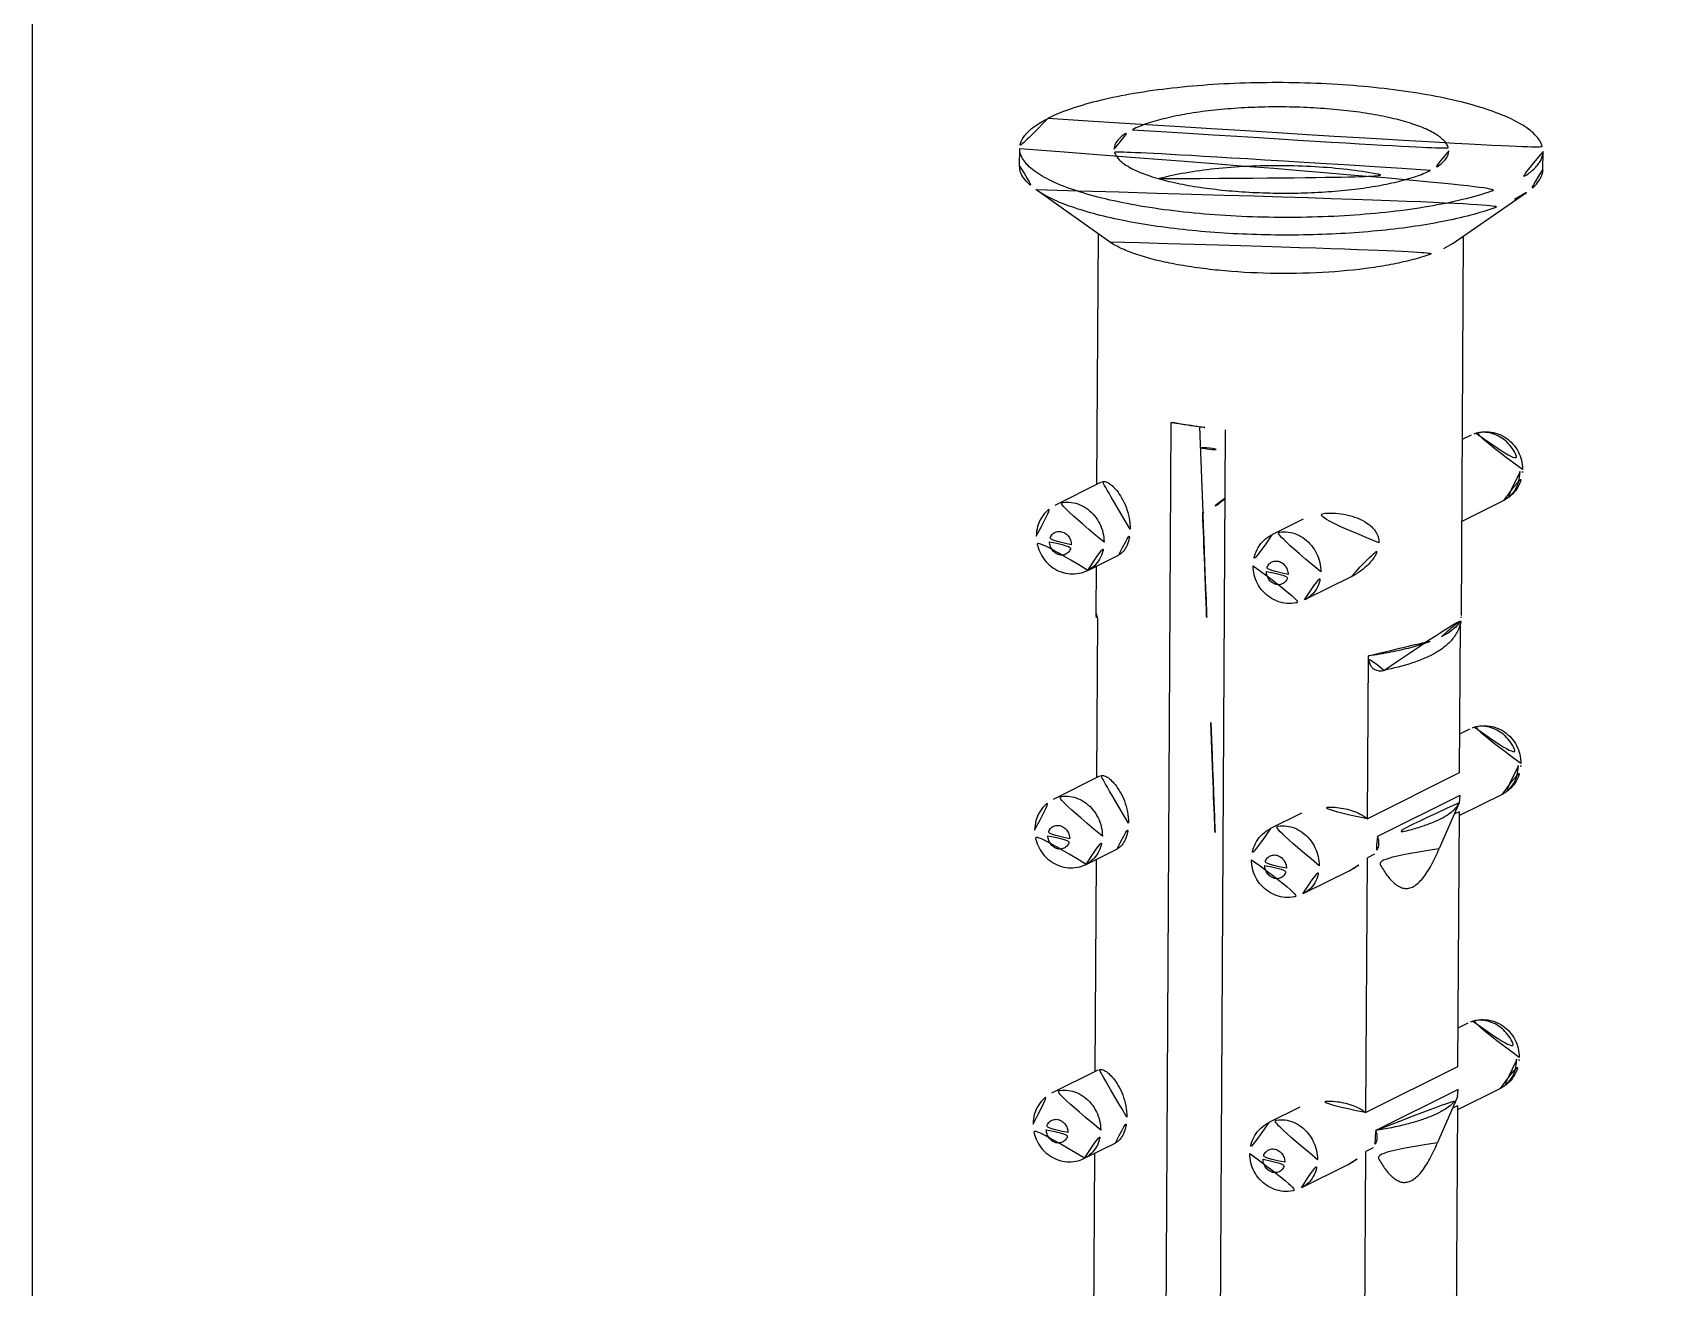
# Model space of a CAD drawing. Extents: x 16296675204 to 16296683393, y -37409618576 to -37409617244.
# Drawn here: x 16296675477.9 to 16296675504.55, y -37409618179.35 to -37409618158.72 of the extents above; entities that cross this region are included whole.
import ezdxf

# ---------------------------------------------------------------- set-up
doc = ezdxf.new("R2010")
doc.units = 0
doc.header["$LTSCALE"] = 10
doc.header["$MEASUREMENT"] = 0
doc.layers.get('0').update_dxf_attribs({"linetype": 'CONTINUOUS'})
doc.layers.add('02___PRT_ALL_AXES', color=7, linetype='CONTINUOUS')

msp = doc.modelspace()

# ---------------------------------------------------------------- linework, layer by layer
at = {"color": 7, "linetype": 'Continuous'}
for p, q in [((16296675496.44652, -37409618194.410088), (16296675496.611059, -37409618165.132957)), ((16296675497.075661, -37409618165.207573), (16296675497.12871, -37409618166.611954)), ((16296675497.33736, -37409618194.531776), (16296675497.50189, -37409618165.254646)), ((16296675495.379169, -37409618168.273567), (16296675495.39867, -37409618168.362762)), ((16296675501.37907, -37409618168.308006), (16296675501.37907, -37409618168.307281)), ((16296675501.35638, -37409618171.263313), (16296675500.00053, -37409618171.941048)), ((16296675501.35638, -37409618171.263313), (16296675501.34165, -37409618171.38694)), ((16296675501.341669, -37409618171.386772), (16296675501.016491, -37409618172.138153)), ((16296675501.34094, -37409618171.533913), (16296675501.26062, -37409618171.574051)), ((16296675499.95459, -37409618172.226883), (16296675499.834209, -37409618172.287064)), ((16296675501.329229, -37409618176.094528), (16296675499.973379, -37409618176.772247)), ((16296675501.314501, -37409618176.218147), (16296675501.329229, -37409618176.094528)), ((16296675501.31452, -37409618176.217979), (16296675500.98934, -37409618176.96936)), ((16296675501.313789, -37409618176.365112), (16296675501.233471, -37409618176.405258)), ((16296675499.927441, -37409618177.05809), (16296675499.80706, -37409618177.118263))]:
    msp.add_line(p, q, dxfattribs=at)
msp.add_lwpolyline([(16296675531.21262, -37409618201.218651), (16296675477.89625, -37409618201.218651), (16296675477.89625, -37409618118.878937), (16296675531.21262, -37409618118.878937)], close=True)
for centre, radius, start, end in [((16296675501.73842, -37409618165.744438), 0.447859, 105.0907784, 116.5407124), ((16296675501.70854, -37409618165.95005), 0.632541, 359.6900716, 3.3253834), ((16296675501.78027, -37409618165.903633), 0.604471, 354.7316924, 359.6765207), ((16296675501.177629, -37409618168.306084), 0.201441, 350.7530369, 359.4483311), ((16296677473.546989, -37409618093.788208), 1977.757652, 182.210250721, 182.346745411), ((16296675501.711269, -37409618170.575653), 0.447859, 105.0907784, 116.5407124), ((16296675501.681391, -37409618170.781258), 0.632541, 359.6900716, 3.3253834), ((16296675501.75312, -37409618170.73484), 0.604471, 354.7316924, 359.6765207), ((16296675501.68412, -37409618175.40686), 0.447859, 105.0907784, 116.5407124), ((16296675501.65424, -37409618175.612473), 0.632541, 359.6900716, 3.3253834), ((16296675501.725969, -37409618175.566048), 0.604471, 354.7316924, 359.6765207)]:
    msp.add_arc(centre, radius, start, end, dxfattribs=at)
for points, knots in [([(16296675495.972231, -37409618160.322456), (16296675496.05011, -37409618160.283524), (16296675496.22958, -37409618160.212807), (16296675496.53162, -37409618160.128342), (16296675496.88558, -37409618160.057701), (16296675497.28178, -37409618160.002991), (16296675497.709499, -37409618159.965874), (16296675498.15691, -37409618159.947411), (16296675498.61166, -37409618159.948189), (16296675499.061159, -37409618159.968193), (16296675499.493, -37409618160.006798), (16296675499.895241, -37409618160.062912), (16296675500.256941, -37409618160.134827), (16296675500.568199, -37409618160.220467), (16296675500.79027, -37409618160.305168), (16296675500.93433, -37409618160.380241), (16296675501.01897, -37409618160.43528), (16296675501.085951, -37409618160.492027), (16296675501.134911, -37409618160.550453), (16296675501.165199, -37409618160.61068), (16296675501.172079, -37409618160.652657), (16296675501.171961, -37409618160.672623)], [0, 0, 0, 0, 0.047875552, 0.105682441, 0.172286466, 0.246166262, 0.32549361, 0.408250515, 0.492298473, 0.575455552, 0.655569983, 0.730594545, 0.798663888, 0.858182694, 0.907945264, 0.92896365, 0.947396828, 0.963346738, 0.977068785, 0.989033275, 1, 1, 1, 1]), ([(16296675495.672079, -37409618160.641609), (16296675495.672239, -37409618160.61322), (16296675495.688129, -37409618160.551308), (16296675495.75083, -37409618160.468102), (16296675495.848089, -37409618160.389748), (16296675495.927521, -37409618160.344803), (16296675495.972231, -37409618160.322456)], [0, 0, 0, 0, 0.186145526, 0.403764732, 0.672393075, 1, 1, 1, 1]), ([(16296675500.87182, -37409618160.991783), (16296675500.79393, -37409618161.030701), (16296675500.61446, -37409618161.101418), (16296675500.31242, -37409618161.185883), (16296675499.95846, -37409618161.256523), (16296675499.56226, -37409618161.311234), (16296675499.13455, -37409618161.348373), (16296675498.68713, -37409618161.366814), (16296675498.23238, -37409618161.366043), (16296675497.782881, -37409618161.346039), (16296675497.35104, -37409618161.307426), (16296675496.948799, -37409618161.251312), (16296675496.587111, -37409618161.179398), (16296675496.275841, -37409618161.093758), (16296675496.05377, -37409618161.009064), (16296675495.909719, -37409618160.933983), (16296675495.825081, -37409618160.878937), (16296675495.758089, -37409618160.822197), (16296675495.709129, -37409618160.763779), (16296675495.678841, -37409618160.703537), (16296675495.671961, -37409618160.66156), (16296675495.672079, -37409618160.641609)], [0, 0, 0, 0, 0.047875552, 0.105682441, 0.172286466, 0.246166262, 0.32549361, 0.408250515, 0.492298473, 0.575455552, 0.655569983, 0.730594545, 0.798663888, 0.858182694, 0.907945264, 0.92896365, 0.947396828, 0.963346738, 0.977068785, 0.989033275, 1, 1, 1, 1]), ([(16296675501.171961, -37409618160.672623), (16296675501.171801, -37409618160.700996), (16296675501.15591, -37409618160.762917), (16296675501.09321, -37409618160.846123), (16296675500.995951, -37409618160.924477), (16296675500.916519, -37409618160.969429), (16296675500.87182, -37409618160.991783)], [0, 0, 0, 0, 0.186145526, 0.403764732, 0.672393075, 1, 1, 1, 1]), ([(16296675496.41432, -37409618161.127296), (16296675496.553869, -37409618161.089851), (16296675496.856791, -37409618161.026047), (16296675497.340389, -37409618160.960648), (16296675497.86828, -37409618160.921463), (16296675498.41873, -37409618160.91021), (16296675498.96909, -37409618160.927437), (16296675499.49674, -37409618160.972389), (16296675499.97994, -37409618161.043053), (16296675500.28244, -37409618161.110153), (16296675500.421749, -37409618161.149117)], [0, 0, 0, 0, 0.10723184, 0.229384911, 0.361946773, 0.499860382, 0.637792109, 0.770408355, 0.892646223, 1, 1, 1, 1]), ([(16296675496.611059, -37409618165.132957), (16296675496.75239, -37409618165.160744), (16296675497.048531, -37409618165.208801), (16296675497.346701, -37409618165.241287), (16296675497.50189, -37409618165.254646)], [0, 0, 0, 0, 0.480442195, 1, 1, 1, 1]), ([(16296675502.384729, -37409618165.907043), (16296675502.385019, -37409618165.856438), (16296675502.372829, -37409618165.754593), (16296675502.31847, -37409618165.611061), (16296675502.231371, -37409618165.484596), (16296675502.11659, -37409618165.383049), (16296675501.98056, -37409618165.313301), (16296675501.831499, -37409618165.280792), (16296675501.67947, -37409618165.28878), (16296675501.583111, -37409618165.321373), (16296675501.5383, -37409618165.343773)], [0, 0, 0, 0, 0.125412163, 0.251172451, 0.376846193, 0.502210914, 0.627115299, 0.751613101, 0.875868664, 1, 1, 1, 1]), ([(16296675501.62182, -37409618165.312027), (16296675501.660971, -37409618165.301468), (16296675501.74362, -37409618165.290779), (16296675501.869129, -37409618165.307114), (16296675501.99087, -37409618165.354248), (16296675502.14052, -37409618165.455109), (16296675502.2848, -37409618165.639687), (16296675502.334721, -37409618165.821899), (16296675502.340019, -37409618165.913353)], [0, 0, 0, 0, 0.114836293, 0.232872755, 0.355002748, 0.481207114, 0.740522847, 1, 1, 1, 1]), ([(16296675502.074841, -37409618166.417137), (16296675502.117559, -37409618166.395782), (16296675502.197809, -37409618166.341537), (16296675502.29291, -37409618166.232048), (16296675502.35743, -37409618166.101913), (16296675502.377769, -37409618166.006989), (16296675502.382191, -37409618165.959129)], [0, 0, 0, 0, 0.24938222, 0.499005027, 0.74905058, 1, 1, 1, 1]), ([(16296675502.34107, -37409618165.953468), (16296675502.340799, -37409618166.002678), (16296675502.328831, -37409618166.099693), (16296675502.275459, -37409618166.233398), (16296675502.19006, -37409618166.343964), (16296675502.114861, -37409618166.397118), (16296675502.074829, -37409618166.417137)], [0, 0, 0, 0, 0.26305497, 0.516337838, 0.760764768, 1, 1, 1, 1]), ([(16296675494.39415, -37409618167.00209), (16296675494.39444, -37409618166.949677), (16296675494.40867, -37409618166.844597), (16296675494.47093, -37409618166.6987), (16296675494.570511, -37409618166.575546), (16296675494.65748, -37409618166.515259), (16296675494.704041, -37409618166.491989)], [0, 0, 0, 0, 0.250995241, 0.50113091, 0.750689667, 1, 1, 1, 1]), ([(16296675495.506809, -37409618167.101692), (16296675495.507099, -37409618167.050323), (16296675495.49489, -37409618166.94622), (16296675495.44158, -37409618166.798302), (16296675495.356569, -37409618166.665848), (16296675495.245461, -37409618166.557747), (16296675495.1154, -37409618166.481323), (16296675494.97484, -37409618166.442093), (16296675494.83337, -37409618166.443321), (16296675494.744551, -37409618166.471741), (16296675494.704041, -37409618166.491997)], [0, 0, 0, 0, 0.129451959, 0.261224906, 0.393027892, 0.522644409, 0.648310085, 0.769235401, 0.885888901, 1, 1, 1, 1]), ([(16296675497.12871, -37409618166.611954), (16296675497.13962, -37409618166.899887), (16296675497.183331, -37409618168.051453), (16296675497.227421, -37409618169.202988), (16296675497.260839, -37409618170.066566)], [0, 0, 0, 0, 0.250045396, 1, 1, 1, 1]), ([(16296675495.24057, -37409618167.565361), (16296675495.19577, -37409618167.587761), (16296675495.0994, -37409618167.620354), (16296675494.947359, -37409618167.628342), (16296675494.79829, -37409618167.595818), (16296675494.662239, -37409618167.526047), (16296675494.54747, -37409618167.424492), (16296675494.46039, -37409618167.298027), (16296675494.40604, -37409618167.15451), (16296675494.39386, -37409618167.052689), (16296675494.39415, -37409618167.00209)], [0, 0, 0, 0, 0.124126653, 0.248392657, 0.372910641, 0.497833568, 0.623206885, 0.748876612, 0.874606125, 1, 1, 1, 1]), ([(16296675494.96876, -37409618167.143837), (16296675494.968901, -37409618167.118202), (16296675494.95961, -37409618167.066147), (16296675494.921181, -37409618166.997833), (16296675494.863331, -37409618166.946983), (16296675494.793711, -37409618166.921463), (16296675494.72224, -37409618166.926392), (16296675494.66116, -37409618166.962349), (16296675494.6213, -37409618167.022507), (16296675494.61256, -37409618167.070686), (16296675494.612419, -37409618167.095169)], [0, 0, 0, 0, 0.13222119, 0.266287333, 0.39709956, 0.521213518, 0.638907507, 0.754510424, 0.873783701, 1, 1, 1, 1]), ([(16296675498.26738, -37409618166.978767), (16296675498.220819, -37409618167.002037), (16296675498.13386, -37409618167.062332), (16296675498.034269, -37409618167.185471), (16296675497.97201, -37409618167.331383), (16296675497.957781, -37409618167.436462), (16296675497.957491, -37409618167.488869)], [0, 0, 0, 0, 0.249297278, 0.498857891, 0.749003889, 1, 1, 1, 1]), ([(16296675499.07015, -37409618167.58847), (16296675499.07044, -37409618167.537086), (16296675499.058229, -37409618167.432999), (16296675499.004919, -37409618167.28508), (16296675498.91991, -37409618167.152634), (16296675498.8088, -37409618167.044533), (16296675498.67874, -37409618166.968102), (16296675498.538179, -37409618166.928871), (16296675498.396709, -37409618166.930099), (16296675498.30789, -37409618166.958519), (16296675498.26738, -37409618166.978783)], [0, 0, 0, 0, 0.129451958, 0.261224906, 0.393027891, 0.522644409, 0.648310085, 0.769235401, 0.885888901, 1, 1, 1, 1]), ([(16296675494.612419, -37409618167.095169), (16296675494.61228, -37409618167.120811), (16296675494.621571, -37409618167.172867), (16296675494.65999, -37409618167.241188), (16296675494.71785, -37409618167.29203), (16296675494.78747, -37409618167.317558), (16296675494.85894, -37409618167.312622), (16296675494.920019, -37409618167.276657), (16296675494.959881, -37409618167.216499), (16296675494.96862, -37409618167.168327), (16296675494.96876, -37409618167.143837)], [0, 0, 0, 0, 0.13221819, 0.266285748, 0.397098632, 0.521213565, 0.638908393, 0.75451196, 0.873786294, 1, 1, 1, 1]), ([(16296675495.24057, -37409618167.565353), (16296675495.2806, -37409618167.545341), (16296675495.355789, -37409618167.49218), (16296675495.4412, -37409618167.381607), (16296675495.49456, -37409618167.247902), (16296675495.506531, -37409618167.150902), (16296675495.506809, -37409618167.101692)], [0, 0, 0, 0, 0.239235232, 0.483662162, 0.73694503, 1, 1, 1, 1]), ([(16296675497.957491, -37409618167.488869), (16296675497.957199, -37409618167.539467), (16296675497.969391, -37409618167.641319), (16296675498.02375, -37409618167.784851), (16296675498.110849, -37409618167.911324), (16296675498.22562, -37409618168.012863), (16296675498.36166, -37409618168.082611), (16296675498.51071, -37409618168.11512), (16296675498.662741, -37409618168.107132), (16296675498.759109, -37409618168.074539), (16296675498.803909, -37409618168.052139)], [0, 0, 0, 0, 0.125412162, 0.251172451, 0.376846193, 0.502210914, 0.627115299, 0.751613101, 0.875868664, 1, 1, 1, 1]), ([(16296675498.17576, -37409618167.581947), (16296675498.175619, -37409618167.60759), (16296675498.18491, -37409618167.659653), (16296675498.22333, -37409618167.727966), (16296675498.281191, -37409618167.778809), (16296675498.350809, -37409618167.804337), (16296675498.422279, -37409618167.7994), (16296675498.48336, -37409618167.763443), (16296675498.52322, -37409618167.703278), (16296675498.53196, -37409618167.655113), (16296675498.532089, -37409618167.630623)], [0, 0, 0, 0, 0.132218383, 0.26628557, 0.397098539, 0.521213399, 0.638908307, 0.754511804, 0.873786469, 1, 1, 1, 1]), ([(16296675498.532089, -37409618167.630623), (16296675498.53224, -37409618167.60498), (16296675498.522949, -37409618167.552933), (16296675498.48452, -37409618167.484596), (16296675498.42667, -37409618167.433762), (16296675498.35705, -37409618167.408234), (16296675498.28558, -37409618167.41317), (16296675498.224501, -37409618167.449127), (16296675498.184641, -37409618167.509293), (16296675498.1759, -37409618167.557457), (16296675498.17576, -37409618167.581947)], [0, 0, 0, 0, 0.132221257, 0.26628734, 0.397099522, 0.521213448, 0.638907473, 0.75451043, 0.873783761, 1, 1, 1, 1]), ([(16296675498.803909, -37409618168.052132), (16296675498.843941, -37409618168.03212), (16296675498.91913, -37409618167.978958), (16296675499.004539, -37409618167.868393), (16296675499.057899, -37409618167.73468), (16296675499.06987, -37409618167.637672), (16296675499.07015, -37409618167.58847)], [0, 0, 0, 0, 0.239235232, 0.483662162, 0.73694503, 1, 1, 1, 1]), ([(16296675495.379169, -37409618168.273567), (16296675495.379101, -37409618168.286057), (16296675495.380421, -37409618168.335648), (16296675495.388281, -37409618168.385033), (16296675495.39752, -37409618168.420937)], [0, 0, 0, 0, 0.252143014, 1, 1, 1, 1]), ([(16296675500.105671, -37409618169.209267), (16296675500.264021, -37409618169.176758), (16296675500.490629, -37409618169.120163), (16296675500.77072, -37409618169.015968), (16296675500.95046, -37409618168.92881), (16296675501.08404, -37409618168.840599), (16296675501.17837, -37409618168.757797), (16296675501.242491, -37409618168.686523), (16296675501.298161, -37409618168.605232), (16296675501.34267, -37409618168.514076), (16296675501.371969, -37409618168.413673), (16296675501.37887, -37409618168.343163), (16296675501.37907, -37409618168.307281)], [0, 0, 0, 0, 0.288312346, 0.415172977, 0.532420101, 0.643891525, 0.699359369, 0.755882774, 0.814419349, 0.874526973, 0.936014721, 1, 1, 1, 1]), ([(16296675501.05163, -37409618168.65551), (16296675501.09659, -37409618168.633034), (16296675501.177259, -37409618168.587799), (16296675501.278179, -37409618168.509972), (16296675501.34738, -37409618168.428391), (16296675501.37175, -37409618168.367401), (16296675501.376459, -37409618168.338448)], [0, 0, 0, 0, 0.321918083, 0.590635956, 0.812163078, 1, 1, 1, 1]), ([(16296675499.85284, -37409618168.971237), (16296675499.975149, -37409618168.954109), (16296675500.20713, -37409618168.916153), (16296675500.53187, -37409618168.843781), (16296675500.811081, -37409618168.760201), (16296675500.978069, -37409618168.692284), (16296675501.05163, -37409618168.65551)], [0, 0, 0, 0, 0.297801306, 0.56655152, 0.801708571, 1, 1, 1, 1]), ([(16296675500.105631, -37409618169.20929), (16296675500.079069, -37409618169.21476), (16296675500.03804, -37409618169.218933), (16296675499.98428, -37409618169.209267), (16296675499.945169, -37409618169.191978), (16296675499.90871, -37409618169.161423), (16296675499.87784, -37409618169.114304), (16296675499.85685, -37409618169.048973), (16296675499.85269, -37409618168.998749), (16296675499.85284, -37409618168.971237)], [0, 0, 0, 0, 0.1974708, 0.29464256, 0.394971035, 0.505331411, 0.636214856, 0.799643005, 1, 1, 1, 1]), ([(16296675502.35758, -37409618170.738251), (16296675502.357861, -37409618170.687637), (16296675502.34568, -37409618170.5858), (16296675502.291321, -37409618170.442268), (16296675502.20422, -37409618170.315804), (16296675502.089439, -37409618170.214256), (16296675501.953409, -37409618170.144508), (16296675501.80435, -37409618170.112), (16296675501.652321, -37409618170.119987), (16296675501.55596, -37409618170.15258), (16296675501.51115, -37409618170.17498)], [0, 0, 0, 0, 0.125412163, 0.251172451, 0.376846193, 0.502210914, 0.627115299, 0.751613101, 0.875868664, 1, 1, 1, 1]), ([(16296675501.594669, -37409618170.143227), (16296675501.63382, -37409618170.132683), (16296675501.716471, -37409618170.121986), (16296675501.84198, -37409618170.138313), (16296675501.96372, -37409618170.185463), (16296675502.113371, -37409618170.286324), (16296675502.257641, -37409618170.470886), (16296675502.30757, -37409618170.653107), (16296675502.31286, -37409618170.744568)], [0, 0, 0, 0, 0.114836293, 0.232872755, 0.355002748, 0.481207114, 0.740522847, 1, 1, 1, 1]), ([(16296675502.313919, -37409618170.784683), (16296675502.313641, -37409618170.833893), (16296675502.30168, -37409618170.930893), (16296675502.24831, -37409618171.064613), (16296675502.16291, -37409618171.175171), (16296675502.087709, -37409618171.228333), (16296675502.04768, -37409618171.248337)], [0, 0, 0, 0, 0.26305497, 0.516337838, 0.760764768, 1, 1, 1, 1]), ([(16296675502.047689, -37409618171.248352), (16296675502.09041, -37409618171.226997), (16296675502.17066, -37409618171.172737), (16296675502.265751, -37409618171.063263), (16296675502.33028, -37409618170.933128), (16296675502.35062, -37409618170.838203), (16296675502.35504, -37409618170.790337)], [0, 0, 0, 0, 0.24938222, 0.499005027, 0.74905058, 1, 1, 1, 1]), ([(16296675494.366989, -37409618171.833298), (16296675494.36729, -37409618171.780899), (16296675494.381519, -37409618171.675797), (16296675494.443781, -37409618171.529907), (16296675494.54336, -37409618171.406769), (16296675494.630329, -37409618171.346474), (16296675494.676889, -37409618171.323196)], [0, 0, 0, 0, 0.250995241, 0.50113091, 0.750689667, 1, 1, 1, 1]), ([(16296675495.47966, -37409618171.932899), (16296675495.47995, -37409618171.881531), (16296675495.467739, -37409618171.777443), (16296675495.414431, -37409618171.629509), (16296675495.32942, -37409618171.497063), (16296675495.218309, -37409618171.388962), (16296675495.088249, -37409618171.312538), (16296675494.947689, -37409618171.273308), (16296675494.806219, -37409618171.274544), (16296675494.7174, -37409618171.302963), (16296675494.676889, -37409618171.323196)], [0, 0, 0, 0, 0.129451959, 0.261224906, 0.393027892, 0.522644409, 0.648310085, 0.769235401, 0.885888901, 1, 1, 1, 1]), ([(16296675501.341579, -37409618171.386932), (16296675501.32835, -37409618171.41748), (16296675501.28553, -37409618171.479279), (16296675501.192169, -37409618171.55999), (16296675501.065941, -37409618171.637039), (16296675500.907869, -37409618171.709846), (16296675500.719419, -37409618171.777733), (16296675500.415979, -37409618171.864647), (16296675500.17161, -37409618171.913193), (16296675500.00053, -37409618171.941048)], [0, 0, 0, 0, 0.067093248, 0.148631885, 0.247367668, 0.364164632, 0.498855896, 0.650665362, 1, 1, 1, 1]), ([(16296675495.213421, -37409618172.396568), (16296675495.168619, -37409618172.418968), (16296675495.07225, -37409618172.451561), (16296675494.92021, -37409618172.459549), (16296675494.771139, -37409618172.427032), (16296675494.63509, -37409618172.357262), (16296675494.520321, -37409618172.255707), (16296675494.433241, -37409618172.129227), (16296675494.378889, -37409618171.985733), (16296675494.366711, -37409618171.883904), (16296675494.366989, -37409618171.833298)], [0, 0, 0, 0, 0.124126653, 0.248392657, 0.372910641, 0.497833568, 0.623206885, 0.748876612, 0.874606125, 1, 1, 1, 1]), ([(16296675494.941601, -37409618171.97506), (16296675494.94175, -37409618171.949417), (16296675494.932461, -37409618171.897346), (16296675494.89403, -37409618171.829041), (16296675494.83618, -37409618171.778198), (16296675494.76656, -37409618171.752663), (16296675494.695089, -37409618171.757599), (16296675494.63401, -37409618171.793556), (16296675494.594139, -37409618171.853722), (16296675494.585409, -37409618171.901901), (16296675494.58527, -37409618171.926376)], [0, 0, 0, 0, 0.13222119, 0.266287333, 0.39709956, 0.521213518, 0.638907507, 0.754510424, 0.873783701, 1, 1, 1, 1]), ([(16296675498.240231, -37409618171.809967), (16296675498.19367, -37409618171.833237), (16296675498.106701, -37409618171.893539), (16296675498.00712, -37409618172.016693), (16296675497.944851, -37409618172.162582), (16296675497.93063, -37409618172.267677), (16296675497.93033, -37409618172.320084)], [0, 0, 0, 0, 0.249297278, 0.498857891, 0.749003889, 1, 1, 1, 1]), ([(16296675499.042999, -37409618172.419678), (16296675499.04328, -37409618172.368309), (16296675499.03108, -37409618172.264214), (16296675498.97777, -37409618172.116287), (16296675498.892759, -37409618171.983833), (16296675498.781639, -37409618171.87574), (16296675498.65159, -37409618171.799316), (16296675498.511021, -37409618171.760094), (16296675498.36956, -37409618171.761307), (16296675498.280741, -37409618171.789726), (16296675498.240231, -37409618171.809982)], [0, 0, 0, 0, 0.129451958, 0.261224906, 0.393027891, 0.522644409, 0.648310085, 0.769235401, 0.885888901, 1, 1, 1, 1]), ([(16296675494.58527, -37409618171.926376), (16296675494.585131, -37409618171.952026), (16296675494.594419, -37409618172.004082), (16296675494.632839, -37409618172.072403), (16296675494.690701, -37409618172.123238), (16296675494.760309, -37409618172.148773), (16296675494.831791, -37409618172.143837), (16296675494.89287, -37409618172.107872), (16296675494.93273, -37409618172.047707), (16296675494.941469, -37409618171.999527), (16296675494.941601, -37409618171.97506)], [0, 0, 0, 0, 0.132221131, 0.266287173, 0.397099323, 0.521213199, 0.638907094, 0.754510036, 0.873782984, 1, 1, 1, 1]), ([(16296675495.213421, -37409618172.396568), (16296675495.25345, -37409618172.376549), (16296675495.32864, -37409618172.323387), (16296675495.414049, -37409618172.21283), (16296675495.467409, -37409618172.079109), (16296675495.47938, -37409618171.982109), (16296675495.47966, -37409618171.932899)], [0, 0, 0, 0, 0.239235232, 0.483662162, 0.73694503, 1, 1, 1, 1]), ([(16296675500.00053, -37409618171.941048), (16296675500.009741, -37409618171.960533), (16296675500.024469, -37409618172.003593), (16296675500.02725, -37409618172.076462), (16296675500.004021, -37409618172.154694), (16296675499.973129, -37409618172.203194), (16296675499.95459, -37409618172.226883)], [0, 0, 0, 0, 0.211627653, 0.441487896, 0.704516923, 1, 1, 1, 1]), ([(16296675501.014351, -37409618172.143112), (16296675500.97583, -37409618172.232193), (16296675500.915449, -37409618172.361023), (16296675500.822769, -37409618172.519478), (16296675500.75149, -37409618172.620483), (16296675500.676781, -37409618172.702522), (16296675500.598801, -37409618172.76133), (16296675500.51803, -37409618172.792923), (16296675500.43771, -37409618172.794159), (16296675500.36269, -37409618172.76889), (16296675500.29369, -37409618172.723808), (16296675500.229309, -37409618172.663712), (16296675500.14628, -37409618172.564957), (16296675500.052311, -37409618172.418869), (16296675499.98675, -37409618172.293098), (16296675499.95459, -37409618172.226883)], [0, 0, 0, 0, 0.173087809, 0.253248541, 0.327149648, 0.39319113, 0.450410232, 0.499910326, 0.545212741, 0.590633428, 0.638989322, 0.691185098, 0.747191114, 0.868708797, 1, 1, 1, 1]), ([(16296675497.93033, -37409618172.320084), (16296675497.93005, -37409618172.370682), (16296675497.94224, -37409618172.472527), (16296675497.996599, -37409618172.616058), (16296675498.0837, -37409618172.742523), (16296675498.198469, -37409618172.84407), (16296675498.334511, -37409618172.913818), (16296675498.483561, -37409618172.946327), (16296675498.63559, -37409618172.938339), (16296675498.73196, -37409618172.905746), (16296675498.77676, -37409618172.883347)], [0, 0, 0, 0, 0.125412163, 0.251172451, 0.376846193, 0.502210914, 0.627115299, 0.751613101, 0.875868664, 1, 1, 1, 1]), ([(16296675498.148609, -37409618172.413147), (16296675498.14847, -37409618172.438797), (16296675498.157761, -37409618172.49086), (16296675498.19618, -37409618172.559174), (16296675498.25404, -37409618172.610023), (16296675498.32365, -37409618172.635551), (16296675498.395121, -37409618172.630623), (16296675498.456209, -37409618172.59465), (16296675498.496071, -37409618172.534492), (16296675498.50481, -37409618172.486313), (16296675498.50494, -37409618172.461838)], [0, 0, 0, 0, 0.13222205, 0.266287787, 0.397099981, 0.521213768, 0.638907688, 0.75451057, 0.873783815, 1, 1, 1, 1]), ([(16296675498.50494, -37409618172.461838), (16296675498.505091, -37409618172.436203), (16296675498.4958, -37409618172.384132), (16296675498.457371, -37409618172.315819), (16296675498.399521, -37409618172.264977), (16296675498.329901, -37409618172.239441), (16296675498.25843, -37409618172.244377), (16296675498.19735, -37409618172.280342), (16296675498.15748, -37409618172.3405), (16296675498.14875, -37409618172.38868), (16296675498.148609, -37409618172.413147)], [0, 0, 0, 0, 0.132221257, 0.26628734, 0.397099522, 0.521213448, 0.638907473, 0.75451043, 0.873783761, 1, 1, 1, 1]), ([(16296675498.77676, -37409618172.883339), (16296675498.81679, -37409618172.863327), (16296675498.891979, -37409618172.810173), (16296675498.977381, -37409618172.699608), (16296675499.03075, -37409618172.565887), (16296675499.042721, -37409618172.468887), (16296675499.042999, -37409618172.419678)], [0, 0, 0, 0, 0.239235232, 0.483662162, 0.73694503, 1, 1, 1, 1]), ([(16296675502.330429, -37409618175.569473), (16296675502.330709, -37409618175.518852), (16296675502.318529, -37409618175.417023), (16296675502.26416, -37409618175.273483), (16296675502.177059, -37409618175.147011), (16296675502.06229, -37409618175.045471), (16296675501.92626, -37409618174.975723), (16296675501.777201, -37409618174.943207), (16296675501.62517, -37409618174.951202), (16296675501.528811, -37409618174.983803), (16296675501.483999, -37409618175.006187)], [0, 0, 0, 0, 0.125412163, 0.251172451, 0.376846193, 0.502210914, 0.627115299, 0.751613101, 0.875868664, 1, 1, 1, 1]), ([(16296675501.56752, -37409618174.974442), (16296675501.60667, -37409618174.96389), (16296675501.68932, -37409618174.953201), (16296675501.814831, -37409618174.969528), (16296675501.936569, -37409618175.01667), (16296675502.08622, -37409618175.117531), (16296675502.23049, -37409618175.302109), (16296675502.28042, -37409618175.484322), (16296675502.285709, -37409618175.575783)], [0, 0, 0, 0, 0.114836293, 0.232872755, 0.355002748, 0.481207114, 0.740522847, 1, 1, 1, 1]), ([(16296675502.28677, -37409618175.615891), (16296675502.286489, -37409618175.6651), (16296675502.274521, -37409618175.7621), (16296675502.221161, -37409618175.895821), (16296675502.135759, -37409618176.006378), (16296675502.06056, -37409618176.05954), (16296675502.020531, -37409618176.079559)], [0, 0, 0, 0, 0.26305497, 0.516337838, 0.760764768, 1, 1, 1, 1]), ([(16296675502.020531, -37409618176.079559), (16296675502.063259, -37409618176.058197), (16296675502.143511, -37409618176.00396), (16296675502.2386, -37409618175.89447), (16296675502.303129, -37409618175.764343), (16296675502.323469, -37409618175.669411), (16296675502.327881, -37409618175.621552)], [0, 0, 0, 0, 0.24938222, 0.499005027, 0.74905058, 1, 1, 1, 1]), ([(16296675495.452511, -37409618176.764107), (16296675495.452789, -37409618176.712738), (16296675495.44059, -37409618176.608643), (16296675495.38728, -37409618176.460716), (16296675495.302259, -37409618176.328262), (16296675495.191151, -37409618176.220169), (16296675495.0611, -37409618176.143753), (16296675494.92053, -37409618176.104523), (16296675494.77907, -37409618176.105743), (16296675494.690241, -37409618176.134163), (16296675494.64974, -37409618176.154419)], [0, 0, 0, 0, 0.129451959, 0.261224906, 0.393027892, 0.522644409, 0.648310085, 0.769235401, 0.885888901, 1, 1, 1, 1]), ([(16296675494.33984, -37409618176.664513), (16296675494.340139, -37409618176.612106), (16296675494.354361, -37409618176.507019), (16296675494.41662, -37409618176.361122), (16296675494.516211, -37409618176.237984), (16296675494.60318, -37409618176.177681), (16296675494.64974, -37409618176.154411)], [0, 0, 0, 0, 0.250995241, 0.50113091, 0.750689667, 1, 1, 1, 1]), ([(16296675499.973379, -37409618176.772247), (16296675500.144461, -37409618176.7444), (16296675500.38883, -37409618176.695862), (16296675500.69227, -37409618176.60894), (16296675500.880711, -37409618176.541054), (16296675501.03879, -37409618176.468246), (16296675501.16502, -37409618176.391197), (16296675501.258381, -37409618176.310493), (16296675501.301201, -37409618176.248703), (16296675501.31443, -37409618176.218147)], [0, 0, 0, 0, 0.349334638, 0.501144104, 0.635835368, 0.752632332, 0.851368115, 0.932906752, 1, 1, 1, 1]), ([(16296675494.91445, -37409618176.806267), (16296675494.9146, -37409618176.780617), (16296675494.90531, -37409618176.728569), (16296675494.86688, -37409618176.660248), (16296675494.809031, -37409618176.609413), (16296675494.73941, -37409618176.583878), (16296675494.66794, -37409618176.588814), (16296675494.606859, -37409618176.624771), (16296675494.56699, -37409618176.684937), (16296675494.55826, -37409618176.733109), (16296675494.558121, -37409618176.757591)], [0, 0, 0, 0, 0.13222119, 0.266287333, 0.39709956, 0.521213518, 0.638907507, 0.754510424, 0.873783701, 1, 1, 1, 1]), ([(16296675498.213079, -37409618176.64119), (16296675498.166519, -37409618176.664459), (16296675498.07955, -37409618176.724747), (16296675497.979971, -37409618176.847893), (16296675497.9177, -37409618176.99379), (16296675497.903481, -37409618177.098877), (16296675497.903179, -37409618177.151283)], [0, 0, 0, 0, 0.249297278, 0.498857891, 0.749003889, 1, 1, 1, 1]), ([(16296675499.015841, -37409618177.250893), (16296675499.01613, -37409618177.199516), (16296675499.003929, -37409618177.095421), (16296675498.950609, -37409618176.947502), (16296675498.865601, -37409618176.815041), (16296675498.75449, -37409618176.706947), (16296675498.624439, -37409618176.630524), (16296675498.48387, -37409618176.591293), (16296675498.342409, -37409618176.592522), (16296675498.25358, -37409618176.620941), (16296675498.213079, -37409618176.641197)], [0, 0, 0, 0, 0.129451958, 0.261224906, 0.393027891, 0.522644409, 0.648310085, 0.769235401, 0.885888901, 1, 1, 1, 1]), ([(16296675495.18627, -37409618177.227783), (16296675495.14147, -37409618177.250183), (16296675495.045099, -37409618177.282784), (16296675494.893061, -37409618177.290756), (16296675494.74398, -37409618177.25824), (16296675494.607941, -37409618177.188477), (16296675494.49316, -37409618177.086906), (16296675494.40609, -37409618176.960449), (16296675494.35174, -37409618176.816933), (16296675494.33956, -37409618176.715111), (16296675494.33984, -37409618176.664513)], [0, 0, 0, 0, 0.124126653, 0.248392657, 0.372910641, 0.497833568, 0.623206885, 0.748876612, 0.874606125, 1, 1, 1, 1]), ([(16296675494.558121, -37409618176.757591), (16296675494.55798, -37409618176.783234), (16296675494.567261, -37409618176.835289), (16296675494.60569, -37409618176.90361), (16296675494.663549, -37409618176.954453), (16296675494.73316, -37409618176.97998), (16296675494.80463, -37409618176.975037), (16296675494.865721, -37409618176.939087), (16296675494.905581, -37409618176.878922), (16296675494.91432, -37409618176.83075), (16296675494.91445, -37409618176.806267)], [0, 0, 0, 0, 0.13222119, 0.266287333, 0.39709956, 0.521213518, 0.638907507, 0.754510424, 0.873783701, 1, 1, 1, 1]), ([(16296675495.18627, -37409618177.227783), (16296675495.226299, -37409618177.207764), (16296675495.301491, -37409618177.154602), (16296675495.38689, -37409618177.044037), (16296675495.44026, -37409618176.910316), (16296675495.45223, -37409618176.813316), (16296675495.452511, -37409618176.764107)], [0, 0, 0, 0, 0.239235232, 0.483662162, 0.73694503, 1, 1, 1, 1]), ([(16296675499.973379, -37409618176.772247), (16296675499.98258, -37409618176.791733), (16296675499.997311, -37409618176.83477), (16296675500.00012, -37409618176.907654), (16296675499.976879, -37409618176.985893), (16296675499.94598, -37409618177.034401), (16296675499.927441, -37409618177.05809)], [0, 0, 0, 0, 0.211465199, 0.441327156, 0.704593952, 1, 1, 1, 1]), ([(16296675497.903179, -37409618177.151283), (16296675497.902901, -37409618177.201897), (16296675497.915079, -37409618177.303726), (16296675497.96945, -37409618177.447273), (16296675498.056549, -37409618177.573738), (16296675498.17132, -37409618177.675278), (16296675498.30735, -37409618177.745033), (16296675498.456409, -37409618177.777527), (16296675498.60844, -37409618177.769547), (16296675498.7048, -37409618177.736954), (16296675498.749611, -37409618177.714561)], [0, 0, 0, 0, 0.125412162, 0.251172451, 0.376846193, 0.502210914, 0.627115299, 0.751613101, 0.875868664, 1, 1, 1, 1]), ([(16296675498.477791, -37409618177.293053), (16296675498.47794, -37409618177.267403), (16296675498.468651, -37409618177.215347), (16296675498.43022, -37409618177.147034), (16296675498.37237, -37409618177.096184), (16296675498.30275, -37409618177.070663), (16296675498.231279, -37409618177.075592), (16296675498.170191, -37409618177.111549), (16296675498.130329, -37409618177.171707), (16296675498.121599, -37409618177.219887), (16296675498.12146, -37409618177.24437)], [0, 0, 0, 0, 0.132221257, 0.26628734, 0.397099522, 0.521213448, 0.638907473, 0.75451043, 0.873783761, 1, 1, 1, 1]), ([(16296675500.9872, -37409618176.974319), (16296675500.948681, -37409618177.0634), (16296675500.8883, -37409618177.19223), (16296675500.79562, -37409618177.350693), (16296675500.72434, -37409618177.451691), (16296675500.64963, -37409618177.53373), (16296675500.57165, -37409618177.592537), (16296675500.490879, -37409618177.62413), (16296675500.410549, -37409618177.625366), (16296675500.335541, -37409618177.600098), (16296675500.266541, -37409618177.555023), (16296675500.20215, -37409618177.494919), (16296675500.119129, -37409618177.396172), (16296675500.02516, -37409618177.250076), (16296675499.959591, -37409618177.124313), (16296675499.927441, -37409618177.05809)], [0, 0, 0, 0, 0.173087809, 0.253248541, 0.327149648, 0.39319113, 0.450410232, 0.499910326, 0.545212741, 0.590633428, 0.638989322, 0.691185098, 0.747191114, 0.868708797, 1, 1, 1, 1]), ([(16296675498.12146, -37409618177.24437), (16296675498.121321, -37409618177.270012), (16296675498.1306, -37409618177.322067), (16296675498.169029, -37409618177.390388), (16296675498.226879, -37409618177.441231), (16296675498.296499, -37409618177.466759), (16296675498.36797, -37409618177.461823), (16296675498.42905, -37409618177.425873), (16296675498.46892, -37409618177.3657), (16296675498.477659, -37409618177.317528), (16296675498.477791, -37409618177.293053)], [0, 0, 0, 0, 0.132221257, 0.26628734, 0.397099522, 0.521213448, 0.638907473, 0.75451043, 0.873783761, 1, 1, 1, 1]), ([(16296675498.749611, -37409618177.714546), (16296675498.789631, -37409618177.694542), (16296675498.86483, -37409618177.64138), (16296675498.95023, -37409618177.530823), (16296675499.003599, -37409618177.397102), (16296675499.01557, -37409618177.300087), (16296675499.015841, -37409618177.250893)], [0, 0, 0, 0, 0.239235232, 0.483662162, 0.73694503, 1, 1, 1, 1])]:
    msp.add_open_spline(points, degree=3, knots=knots, dxfattribs=at)
at = {"layer": '02___PRT_ALL_AXES', "color": 7, "linetype": 'Continuous'}
for p, q in [((16296675494.120461, -37409618160.922821), (16296675494.122089, -37409618160.63295)), ((16296675502.72032, -37409618160.971153), (16296675502.721951, -37409618160.681267)), ((16296675495.5994, -37409618162.165199), (16296675494.38476, -37409618161.308144)), ((16296675501.22751, -37409618162.196823), (16296675502.45171, -37409618161.353477)), ((16296675502.45171, -37409618161.353477), (16296675502.25098, -37409618161.470268)), ((16296675495.391109, -37409618166.148552), (16296675495.41423, -37409618162.034538)), ((16296675501.22751, -37409618162.196823), (16296675501.087469, -37409618162.278313)), ((16296675501.37907, -37409618168.307281), (16296675501.414141, -37409618162.06826)), ((16296675501.5383, -37409618165.343773), (16296675501.39533, -37409618165.415237)), ((16296675494.704041, -37409618166.491989), (16296675495.46681, -37409618166.11071)), ((16296675502.074841, -37409618166.417137), (16296675501.38777, -37409618166.760582)), ((16296675497.129089, -37409618166.621368), (16296675497.149549, -37409618166.611153)), ((16296675498.780029, -37409618166.722511), (16296675498.26738, -37409618166.978767)), ((16296675495.24057, -37409618167.565361), (16296675495.75337, -37409618167.309036)), ((16296675495.379169, -37409618168.273567), (16296675495.383551, -37409618167.493896)), ((16296675499.56666, -37409618167.670883), (16296675498.803909, -37409618168.052139)), ((16296675495.39867, -37409618168.362762), (16296675495.38402, -37409618170.969727)), ((16296675501.358431, -37409618168.421417), (16296675501.34454, -37409618170.892967)), ((16296675499.837811, -37409618171.646118), (16296675499.85284, -37409618168.971237)), ((16296675501.51115, -37409618170.17498), (16296675501.34812, -37409618170.256477)), ((16296675494.676889, -37409618171.323196), (16296675495.439671, -37409618170.941917)), ((16296675501.34454, -37409618170.892967), (16296675499.837811, -37409618171.646118)), ((16296675502.047689, -37409618171.248352), (16296675501.340561, -37409618171.601807)), ((16296675498.75279, -37409618171.553757), (16296675498.240231, -37409618171.809967)), ((16296675501.34094, -37409618171.533913), (16296675501.31739, -37409618175.724182)), ((16296675495.213421, -37409618172.396568), (16296675495.72611, -37409618172.140297)), ((16296675495.376459, -37409618172.315079), (16296675495.356871, -37409618175.800941)), ((16296675499.810659, -37409618176.477333), (16296675499.834209, -37409618172.287064)), ((16296675499.539539, -37409618172.502068), (16296675498.77676, -37409618172.883347)), ((16296675501.483999, -37409618175.006187), (16296675501.320959, -37409618175.087677)), ((16296675494.64974, -37409618176.154411), (16296675495.412519, -37409618175.773117)), ((16296675501.31739, -37409618175.724182), (16296675499.810659, -37409618176.477333)), ((16296675502.020531, -37409618176.079559), (16296675501.3134, -37409618176.433029)), ((16296675498.725639, -37409618176.384979), (16296675498.213079, -37409618176.64119)), ((16296675501.313789, -37409618176.365112), (16296675501.290239, -37409618180.555389)), ((16296675495.18627, -37409618177.227783), (16296675495.698959, -37409618176.971512)), ((16296675495.34931, -37409618177.146294), (16296675495.32972, -37409618180.632156)), ((16296675499.78351, -37409618181.30854), (16296675499.80706, -37409618177.118263)), ((16296675499.51239, -37409618177.333282), (16296675498.749611, -37409618177.714561))]:
    msp.add_line(p, q, dxfattribs=at)
for points, knots in [([(16296675494.591431, -37409618160.133827), (16296675494.713209, -37409618160.072952), (16296675494.993839, -37409618159.962379), (16296675495.46612, -37409618159.830299), (16296675496.019581, -37409618159.719849), (16296675496.639099, -37409618159.6343), (16296675497.30789, -37409618159.576248), (16296675498.007481, -37409618159.547401), (16296675498.71855, -37409618159.548622), (16296675499.42141, -37409618159.57988), (16296675500.09664, -37409618159.640259), (16296675500.725599, -37409618159.727997), (16296675501.291161, -37409618159.840446), (16296675501.77787, -37409618159.974358), (16296675502.125099, -37409618160.106796), (16296675502.350349, -37409618160.22419), (16296675502.4827, -37409618160.310249), (16296675502.58744, -37409618160.398979), (16296675502.664, -37409618160.490334), (16296675502.711361, -37409618160.584511), (16296675502.722111, -37409618160.650162), (16296675502.72193, -37409618160.681351)], [0, 0, 0, 0, 0.047875552, 0.105682441, 0.172286466, 0.246166262, 0.32549361, 0.408250515, 0.492298473, 0.575455552, 0.655569983, 0.730594545, 0.798663888, 0.858182694, 0.907945264, 0.92896365, 0.947396828, 0.963346738, 0.977068785, 0.989033275, 1, 1, 1, 1]), ([(16296675494.591431, -37409618160.133827), (16296675494.52154, -37409618160.168762), (16296675494.397461, -37409618160.239014), (16296675494.264231, -37409618160.346153), (16296675494.189659, -37409618160.435707), (16296675494.151251, -37409618160.500473), (16296675494.12771, -37409618160.566269), (16296675494.12224, -37409618160.611053), (16296675494.12211, -37409618160.632874)], [0, 0, 0, 0, 0.327021374, 0.595169581, 0.709531086, 0.81308833, 0.908677352, 1, 1, 1, 1]), ([(16296675494.12211, -37409618160.632874), (16296675494.121929, -37409618160.664062), (16296675494.132681, -37409618160.729713), (16296675494.18004, -37409618160.823898), (16296675494.256599, -37409618160.915253), (16296675494.36134, -37409618161.003967), (16296675494.49369, -37409618161.090027), (16296675494.718941, -37409618161.207428), (16296675495.06617, -37409618161.339867), (16296675495.552879, -37409618161.473778), (16296675496.118441, -37409618161.586227), (16296675496.7474, -37409618161.673973), (16296675497.42263, -37409618161.734337), (16296675498.1255, -37409618161.765602), (16296675498.836559, -37409618161.766823), (16296675499.53615, -37409618161.737984), (16296675500.204941, -37409618161.679916), (16296675500.824459, -37409618161.594383), (16296675501.37792, -37409618161.483917), (16296675501.850201, -37409618161.351837), (16296675502.130831, -37409618161.241272), (16296675502.252609, -37409618161.180397)], [0, 0, 0, 0, 0.010966725, 0.022931215, 0.036653262, 0.052603172, 0.07103635, 0.092054736, 0.141817306, 0.201336112, 0.269405455, 0.344430017, 0.424544448, 0.507701527, 0.591749485, 0.67450639, 0.753833738, 0.827713534, 0.894317559, 0.952124448, 1, 1, 1, 1]), ([(16296675502.72193, -37409618160.681351), (16296675502.7218, -37409618160.703171), (16296675502.71633, -37409618160.747963), (16296675502.692801, -37409618160.813751), (16296675502.654381, -37409618160.878517), (16296675502.579809, -37409618160.968071), (16296675502.446581, -37409618161.075218), (16296675502.32251, -37409618161.145462), (16296675502.252609, -37409618161.180397)], [0, 0, 0, 0, 0.091322648, 0.186911669, 0.290468914, 0.404830419, 0.672978626, 1, 1, 1, 1]), ([(16296675494.12048, -37409618160.922821), (16296675494.1203, -37409618160.955917), (16296675494.13257, -37409618161.02597), (16296675494.186069, -37409618161.125732), (16296675494.272039, -37409618161.222137), (16296675494.34424, -37409618161.279556), (16296675494.38476, -37409618161.308144)], [0, 0, 0, 0, 0.205031678, 0.430850317, 0.69280398, 1, 1, 1, 1]), ([(16296675502.720301, -37409618160.971153), (16296675502.720119, -37409618161.004242), (16296675502.707069, -37409618161.074127), (16296675502.65247, -37409618161.173279), (16296675502.56543, -37409618161.268738), (16296675502.49254, -37409618161.325333), (16296675502.451679, -37409618161.35347)], [0, 0, 0, 0, 0.204978501, 0.430720612, 0.692642825, 1, 1, 1, 1]), ([(16296675494.38476, -37409618161.308144), (16296675494.46534, -37409618161.364983), (16296675494.6586, -37409618161.471474), (16296675494.995029, -37409618161.604767), (16296675495.40197, -37409618161.725304), (16296675495.87126, -37409618161.830307), (16296675496.39353, -37409618161.917519), (16296675497.162279, -37409618162.0093), (16296675498.17057, -37409618162.06617), (16296675499.188169, -37409618162.050133), (16296675499.98539, -37409618161.990936), (16296675500.54319, -37409618161.925728), (16296675501.05678, -37409618161.840607), (16296675501.51572, -37409618161.737503), (16296675501.91053, -37409618161.61866), (16296675502.14682, -37409618161.522339), (16296675502.25098, -37409618161.470268)], [0, 0, 0, 0, 0.036764204, 0.081807141, 0.134746461, 0.194816824, 0.260995282, 0.332068642, 0.483379437, 0.637104275, 0.71113424, 0.781344975, 0.846409165, 0.905141493, 0.956584097, 1, 1, 1, 1]), ([(16296675495.5994, -37409618162.165199), (16296675495.655621, -37409618162.204857), (16296675495.79047, -37409618162.279129), (16296675496.025169, -37409618162.372147), (16296675496.30908, -37409618162.456253), (16296675496.636499, -37409618162.529503), (16296675497.00087, -37409618162.59034), (16296675497.53721, -37409618162.654381), (16296675498.240709, -37409618162.694077), (16296675499.081921, -37409618162.680656), (16296675499.759319, -37409618162.618637), (16296675500.254299, -37409618162.536713), (16296675500.574499, -37409618162.464752), (16296675500.849951, -37409618162.381828), (16296675501.014799, -37409618162.314636), (16296675501.087469, -37409618162.278313)], [0, 0, 0, 0, 0.036767516, 0.081810204, 0.134749936, 0.194824445, 0.26100481, 0.332079068, 0.483395652, 0.637125736, 0.781337576, 0.846404173, 0.905137307, 0.956585436, 1, 1, 1, 1]), ([(16296675497.08662, -37409618165.550629), (16296675497.154909, -37409618165.546318), (16296675497.299311, -37409618165.55204), (16296675497.43837, -37409618165.601982), (16296675497.501141, -37409618165.642807)], [0, 0, 0, 0, 0.477501713, 1, 1, 1, 1]), ([(16296675495.93689, -37409618166.886711), (16296675495.937241, -37409618166.824608), (16296675495.92462, -37409618166.700661), (16296675495.874439, -37409618166.527222), (16296675495.803551, -37409618166.377419), (16296675495.72439, -37409618166.25988), (16296675495.647209, -37409618166.176537), (16296675495.58515, -37409618166.130043), (16296675495.5408, -37409618166.109917), (16296675495.51306, -37409618166.103027), (16296675495.48801, -37409618166.102882), (16296675495.472969, -37409618166.107567), (16296675495.466391, -37409618166.110924)], [0, 0, 0, 0, 0.18893117, 0.376116234, 0.546808373, 0.691114058, 0.805486661, 0.89118125, 0.924681345, 0.95303398, 0.977535423, 1, 1, 1, 1]), ([(16296675497.497589, -37409618166.38002), (16296675497.47056, -37409618166.405983), (16296675497.36355, -37409618166.496246), (16296675497.24098, -37409618166.565697), (16296675497.149481, -37409618166.611191)], [0, 0, 0, 0, 0.268314686, 1, 1, 1, 1]), ([(16296675500.025681, -37409618167.11084), (16296675500.02586, -37409618167.079132), (16296675500.017019, -37409618167.016968), (16296675499.97859, -37409618166.933777), (16296675499.92379, -37409618166.864761), (16296675499.836981, -37409618166.788467), (16296675499.70899, -37409618166.715813), (16296675499.53899, -37409618166.657494), (16296675499.355339, -37409618166.625), (16296675499.096399, -37409618166.618561), (16296675498.89749, -37409618166.663849), (16296675498.77879, -37409618166.723137)], [0, 0, 0, 0, 0.064032378, 0.124563915, 0.182986521, 0.240724125, 0.357118649, 0.47736229, 0.602344146, 0.732014843, 1, 1, 1, 1]), ([(16296675495.751631, -37409618167.309898), (16296675495.80975, -37409618167.280907), (16296675495.88085, -37409618167.184662), (16296675495.927509, -37409618167.032677), (16296675495.936609, -37409618166.937233), (16296675495.93689, -37409618166.886711)], [0, 0, 0, 0, 0.406658984, 0.683746713, 1, 1, 1, 1]), ([(16296675499.568489, -37409618167.669968), (16296675499.623791, -37409618167.642197), (16296675499.73056, -37409618167.577454), (16296675499.84889, -37409618167.474487), (16296675499.92939, -37409618167.377136), (16296675499.99658, -37409618167.269592), (16296675500.02533, -37409618167.174141), (16296675500.025681, -37409618167.11084)], [0, 0, 0, 0, 0.246450856, 0.494856119, 0.620727925, 0.747907443, 1, 1, 1, 1]), ([(16296675495.90974, -37409618171.717934), (16296675495.910089, -37409618171.65583), (16296675495.89747, -37409618171.531914), (16296675495.847309, -37409618171.35849), (16296675495.77644, -37409618171.208687), (16296675495.69729, -37409618171.091164), (16296675495.620119, -37409618171.007797), (16296675495.55806, -37409618170.961304), (16296675495.51371, -37409618170.941147), (16296675495.48597, -37409618170.93425), (16296675495.460911, -37409618170.934082), (16296675495.445869, -37409618170.938766), (16296675495.439289, -37409618170.942108)], [0, 0, 0, 0, 0.188908674, 0.376073293, 0.54675457, 0.691061789, 0.805447283, 0.891159386, 0.924666629, 0.953027635, 0.977533432, 1, 1, 1, 1]), ([(16296675499.837811, -37409618171.646118), (16296675499.769039, -37409618171.591904), (16296675499.6471, -37409618171.531128), (16296675499.473591, -37409618171.481621), (16296675499.188181, -37409618171.434868), (16296675498.92783, -37409618171.466339), (16296675498.75164, -37409618171.554352)], [0, 0, 0, 0, 0.232176021, 0.353206422, 0.477864579, 1, 1, 1, 1]), ([(16296675495.72447, -37409618172.141113), (16296675495.782591, -37409618172.112106), (16296675495.853701, -37409618172.015877), (16296675495.90036, -37409618171.863892), (16296675495.909451, -37409618171.768433), (16296675495.90974, -37409618171.717934)], [0, 0, 0, 0, 0.406664804, 0.683745555, 1, 1, 1, 1]), ([(16296675499.54109, -37409618172.501297), (16296675499.568119, -37409618172.487717), (16296675499.674351, -37409618172.4291), (16296675499.77166, -37409618172.353287), (16296675499.834209, -37409618172.287064)], [0, 0, 0, 0, 0.249256891, 1, 1, 1, 1]), ([(16296675495.882589, -37409618176.549133), (16296675495.882931, -37409618176.487038), (16296675495.870319, -37409618176.363113), (16296675495.82016, -37409618176.189697), (16296675495.749281, -37409618176.039909), (16296675495.670139, -37409618175.922363), (16296675495.59296, -37409618175.839012), (16296675495.530899, -37409618175.792503), (16296675495.486561, -37409618175.772369), (16296675495.458811, -37409618175.765457), (16296675495.43376, -37409618175.765289), (16296675495.41872, -37409618175.769974), (16296675495.41213, -37409618175.773323)], [0, 0, 0, 0, 0.188908674, 0.376073293, 0.54675457, 0.691061789, 0.805447283, 0.891159386, 0.924666629, 0.953027635, 0.977533432, 1, 1, 1, 1]), ([(16296675499.810659, -37409618176.477333), (16296675499.74189, -37409618176.423103), (16296675499.619949, -37409618176.362343), (16296675499.44644, -37409618176.312828), (16296675499.16103, -37409618176.266083), (16296675498.900681, -37409618176.297546), (16296675498.724489, -37409618176.385567)], [0, 0, 0, 0, 0.232176021, 0.353206422, 0.477864579, 1, 1, 1, 1]), ([(16296675495.697321, -37409618176.972321), (16296675495.75544, -37409618176.943321), (16296675495.82655, -37409618176.847076), (16296675495.873211, -37409618176.695099), (16296675495.882299, -37409618176.599648), (16296675495.882589, -37409618176.549133)], [0, 0, 0, 0, 0.406664804, 0.683745555, 1, 1, 1, 1]), ([(16296675499.513941, -37409618177.332497), (16296675499.54097, -37409618177.318939), (16296675499.6472, -37409618177.260307), (16296675499.744511, -37409618177.184486), (16296675499.80706, -37409618177.118263)], [0, 0, 0, 0, 0.249256891, 1, 1, 1, 1])]:
    msp.add_open_spline(points, degree=3, knots=knots, dxfattribs=at)

doc.saveas('drawing.dxf')
